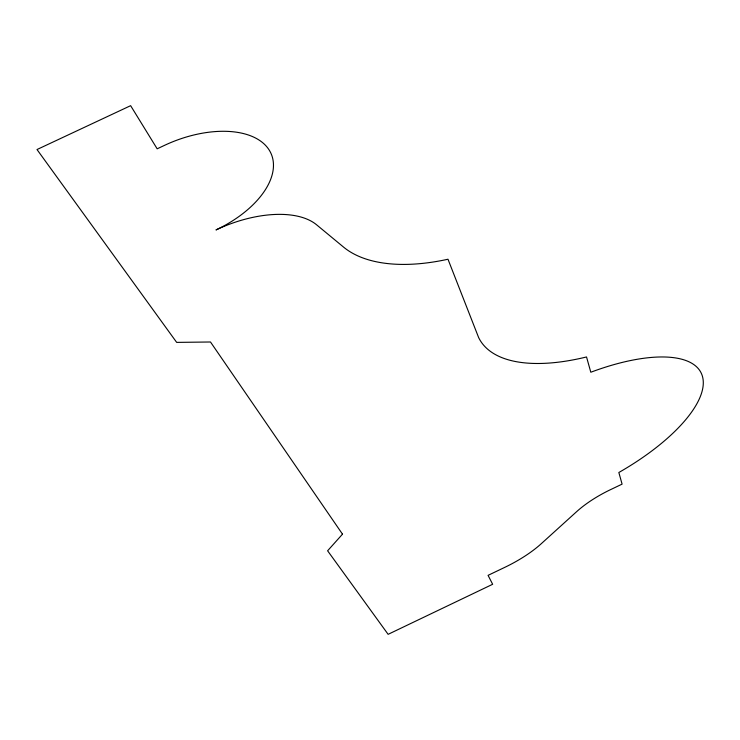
<?xml version="1.0" encoding="UTF-8"?>
<svg xmlns="http://www.w3.org/2000/svg" width="740" height="740" viewBox="0 0 740 740"><rect width="100%" height="100%" fill="white"/><g stroke="black" fill="none" stroke-linecap="round" stroke-linejoin="round"><path stroke-width="1.11" d="M342.5 534.16L327.607 550.782L388.121 634.328L492.655 584.276L488.067 575.35L504.347 567.562A67.507 24.152 -25.5 0 0 541.245 543.724L576.663 511.636A58.747 20.452 -26.8 0 1 612.221 488.844L622.09 484.127L618.844 472.499A135.614 52.281 -26.9 0 0 702.445 376.364A135.614 52.281 -26.9 0 0 590.807 372.239L586.533 356.957A177.619 78.801 -28.9 0 1 478.613 337.514L447.978 259.231A171.495 88.856 -28 0 1 343.637 247.16L316.609 224.812A90.927 46.99 -23.1 0 0 215.988 229.927A87.736 49.09 -22.4 0 0 269.416 150.414A87.736 49.09 -22.4 0 0 164.659 145.29L157.167 148.814L130.629 105.672L37 149.536L176.675 342.389L210.493 341.991L342.5 534.16"/></g></svg>
